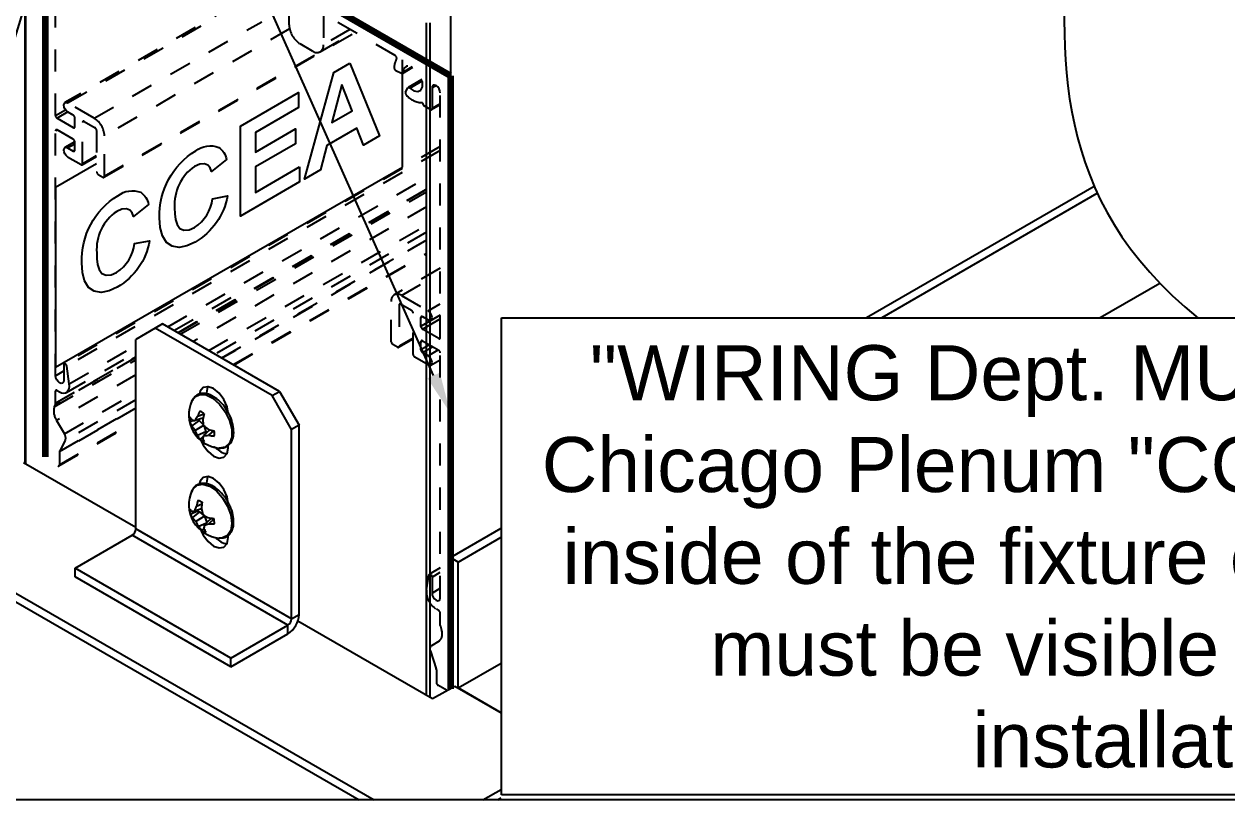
# Model space of a CAD drawing. Extents: x 0 to 13, y -7.3 to 0.
# Drawn here: x 2.96 to 8.42, y -7.31 to -3.79 of the extents above; entities that cross this region are included whole.
import ezdxf
from ezdxf import colors
from ezdxf.entities.mleader import LeaderData, LeaderLine
from ezdxf.math import Vec2, Vec3

# ---------------------------------------------------------------- set-up
doc = ezdxf.new("R2010")
doc.units = 0
doc.header["$LTSCALE"] = 0.5
doc.header["$MEASUREMENT"] = 0
doc.linetypes.add('HIDDEN2', pattern=[0.1875, 0.125, -0.0625])
for name, color, linetype in [('Brackets', 181, 'CONTINUOUS'), ('End Cap', 92, 'CONTINUOUS'), ('FAB DWG', 221, 'CONTINUOUS'), ('Hardware', 242, 'CONTINUOUS'), ('Housing', 150, 'CONTINUOUS')]:
    doc.layers.add(name, color=color, linetype=linetype)
doc.layers.add('Text-Unprinted', color=131, linetype='CONTINUOUS', plot=False)
doc.styles.add('LSAD_Standard', font='arial.ttf')

msp = doc.modelspace()

# ---------------------------------------------------------------- linework, layer by layer
at = {"layer": 'Brackets', "transparency": 16777216}
for p, q in [((3.5586, -5.1684), (3.4703, -5.2195)), ((3.5924, -5.1489), (3.5586, -5.1684)), ((4.089, -5.4746), (3.5586, -5.1684)), ((4.1228, -5.4551), (3.5924, -5.1489)), ((3.4703, -6.0797), (3.4703, -5.2195)), ((4.089, -5.4746), (4.1228, -5.4551)), ((4.1228, -5.4551), (4.2112, -5.6081)), ((4.1774, -5.6277), (4.089, -5.4746)), ((4.2112, -5.6081), (4.1774, -5.6277)), ((4.2112, -6.4684), (4.2112, -5.6081)), ((4.1774, -6.4879), (4.1774, -5.6277)), ((3.8901, -5.7108), (3.8901, -5.6991)), ((3.4703, -6.0735), (2.9605, -5.7792)), ((2.4301, -6.0854), (4.5519, -7.3102)), ((3.1947, -6.2581), (3.4536, -6.1087)), ((4.1607, -6.5169), (3.4536, -6.1087)), ((4.1774, -6.4879), (3.4703, -6.0797)), ((3.8901, -6.1191), (3.8901, -6.1088)), ((2.4301, -6.1244), (4.4843, -7.3102)), ((3.9018, -6.6663), (3.1947, -6.2581)), ((3.1947, -6.2971), (3.1947, -6.2581)), ((3.9018, -6.7053), (3.1947, -6.2971)), ((4.1774, -6.4879), (4.2112, -6.4684)), ((3.9018, -6.6663), (4.1607, -6.5169)), ((4.1607, -6.5559), (4.1607, -6.5169)), ((4.8169, -6.851), (4.2057, -6.4981)), ((3.9018, -6.7053), (4.1607, -6.5559)), ((3.9018, -6.7053), (3.9018, -6.6663)), ((4.9181, -6.7945), (4.8169, -6.851)), ((5.1291, -6.9164), (4.9181, -6.7945)), ((5.046, -7.3102), (5.1291, -7.2623)), ((5.1136, -7.3102), (5.1291, -7.3013))]:
    msp.add_line(p, q, dxfattribs=at)
at = {"layer": 'Brackets', "transparency": 16777216, "flags": 128}
for points in [[(3.8899, -5.5519), (3.8851, -5.5255), (3.8707, -5.4924), (3.8492, -5.4634), (3.8238, -5.4429), (3.7984, -5.4341), (3.7769, -5.4383), (3.7626, -5.4548), (3.7589, -5.4664)], [(3.797, -5.434), (3.7964, -5.4353), (3.7913, -5.4617)], [(3.7672, -5.6798), (3.7769, -5.6996), (3.7984, -5.7286), (3.8238, -5.7491), (3.8492, -5.7579), (3.8707, -5.7538), (3.8851, -5.7372), (3.8901, -5.7108)], [(3.8901, -5.966), (3.8851, -5.9338), (3.8707, -5.9007), (3.8492, -5.8717), (3.8238, -5.8512), (3.7984, -5.8424), (3.7769, -5.8465), (3.7626, -5.8631), (3.7586, -5.8761)], [(3.797, -5.8422), (3.7964, -5.8436), (3.7913, -5.87)], [(3.7672, -6.0881), (3.7769, -6.1079), (3.7984, -6.1369), (3.8238, -6.1574), (3.8492, -6.1662), (3.8707, -6.162), (3.8851, -6.1455), (3.8901, -6.1191)]]:
    msp.add_lwpolyline(points, dxfattribs=at)
at = {"layer": 'Brackets', "transparency": 16777216}
for centre, radius, start, end in [((3.8934, -5.662), 0.077, 219.0175, 263.2812), ((3.434, -6.0781), 0.0363, 302.6055, 357.3945), ((3.8935, -6.0701), 0.0773, 218.6982, 263.2648), ((4.1015, -6.4634), 0.1098, 302.6055, 357.3945), ((4.1411, -6.4863), 0.0363, 302.6055, 357.3945)]:
    msp.add_arc(centre, radius, start, end, dxfattribs=at)
at = {"layer": 'End Cap', "transparency": 16777216}
for p, q in [((2.9662, -2.7264), (2.9662, -5.7826)), ((2.9692, -2.7304), (2.9692, -5.7842)), ((4.8984, -3.7275), (4.8984, -6.8055)), ((4.7903, -6.8355), (4.7903, -3.7818)), ((4.8043, -3.7818), (4.8043, -6.8436))]:
    msp.add_line(p, q, dxfattribs=at)
at = {"layer": 'FAB DWG', "color": 1, "lineweight": 90, "transparency": 16777216}
for p, q in [((3.0599, -2.9607), (3.0599, -5.7527)), ((4.8984, -4.0222), (3.0599, -2.9607)), ((4.8984, -4.0222), (4.8984, -6.8055))]:
    msp.add_line(p, q, dxfattribs=at)
at = {"layer": 'Hardware', "transparency": 16777216}
for p, q in [((4.6808, -4.4366), (4.6808, -3.9496)), ((3.2928, -4.4214), (3.1062, -4.5291)), ((3.1062, -5.3456), (4.6808, -4.4366)), ((3.1062, -4.5291), (3.1062, -5.3456)), ((3.7255, -5.4976), (3.7265, -5.4955)), ((3.7803, -5.5592), (3.7512, -5.5699)), ((3.7353, -5.5871), (3.7159, -5.5941)), ((3.7582, -5.5871), (3.7253, -5.6113)), ((3.7754, -5.5771), (3.7393, -5.588)), ((3.7784, -5.6105), (3.7393, -5.633)), ((3.7528, -5.5839), (3.7582, -5.5871)), ((3.7582, -5.5871), (3.7777, -5.6076)), ((3.7805, -5.6125), (3.7886, -5.6396)), ((3.7886, -5.6396), (3.7512, -5.656)), ((3.8058, -5.6298), (3.7784, -5.6555)), ((3.7886, -5.6396), (3.7886, -5.6459)), ((3.8238, -5.6345), (3.7999, -5.6543)), ((3.7509, -5.9993), (3.7182, -6.0137)), ((3.7596, -6.0027), (3.7276, -6.0275)), ((3.7684, -5.9885), (3.7365, -5.9985)), ((3.7705, -5.9676), (3.7454, -5.9775)), ((3.7509, -5.9993), (3.7596, -6.0027)), ((3.7596, -6.0027), (3.7822, -6.0219)), ((3.7822, -6.0219), (3.7427, -6.0465)), ((3.7888, -6.0544), (3.7572, -6.0694)), ((3.8113, -6.0333), (3.7812, -6.0616)), ((3.7822, -6.0219), (3.7936, -6.0499)), ((3.8251, -6.0358), (3.8012, -6.0564)), ((3.8113, -6.0333), (3.8221, -6.0319)), ((3.7796, -6.0782), (3.7702, -6.0872))]:
    msp.add_line(p, q, dxfattribs=at)
for points in [[(4.442, -3.9655), (4.5758, -4.2952), (4.5037, -4.3369), (4.4739, -4.2599), (4.3382, -4.3382), (4.3084, -4.4496), (4.2359, -4.4915), (4.3691, -4.0075)], [(4.4059, -4.0612), (4.3595, -4.2345), (4.4523, -4.1809)], [(4.2132, -4.4365), (4.2132, -4.5046), (3.9458, -4.659), (3.9458, -4.2507), (4.2087, -4.0989), (4.2087, -4.167), (4.0138, -4.2795), (4.0138, -4.3685), (4.1951, -4.2638), (4.1951, -4.3319), (4.0138, -4.4365), (4.0138, -4.5517)]]:
    msp.add_lwpolyline(points, close=True, dxfattribs=at)
at = {"layer": 'Hardware', "transparency": 16777216, "flags": 128}
for points in [[(3.6466, -4.6225), (3.6476, -4.6498), (3.6509, -4.6756), (3.6579, -4.6983), (3.67, -4.7154), (3.6889, -4.7238), (3.712, -4.7222), (3.7371, -4.7114, 0.218563), (3.8189, -4.5804), (3.8869, -4.5674, -0.21946), (3.7399, -4.7778), (3.7025, -4.7951), (3.6669, -4.8019), (3.6355, -4.7962), (3.61, -4.779), (3.5915, -4.7496), (3.5816, -4.7114), (3.5786, -4.6677, -0.269109), (3.7423, -4.3629, -0.264186), (3.8466, -4.3474, -0.208222), (3.8823, -4.4025), (3.8143, -4.4574), (3.8078, -4.4399), (3.7967, -4.4277), (3.7817, -4.4219), (3.7605, -4.4236), (3.7376, -4.4337, 0.265668)], [(3.2931, -4.8266), (3.294, -4.854), (3.2974, -4.8797), (3.3043, -4.9024), (3.3165, -4.9195), (3.3354, -4.9279), (3.3585, -4.9263), (3.3836, -4.9155, 0.218563), (3.4653, -4.7845), (3.5333, -4.7715, -0.21946), (3.3864, -4.9819), (3.349, -4.9992), (3.3134, -5.006), (3.2819, -5.0003), (3.2565, -4.9831), (3.238, -4.9537), (3.228, -4.9155), (3.2251, -4.8718, -0.269109), (3.3888, -4.567, -0.264186), (3.493, -4.5515, -0.208222), (3.5288, -4.6066), (3.4608, -4.6615), (3.4542, -4.644), (3.4431, -4.6318), (3.4281, -4.626), (3.4069, -4.6277), (3.384, -4.6378, 0.265668)]]:
    msp.add_lwpolyline(points, format="xyb", close=True, dxfattribs=at)
for points in [[(3.7265, -5.4955), (3.7378, -5.4807), (3.7607, -5.4696), (3.7892, -5.4716), (3.8202, -5.4865), (3.8504, -5.5128), (3.8764, -5.5475), (3.8955, -5.5869), (3.9057, -5.6267), (3.9057, -5.6627), (3.8955, -5.6908), (3.8764, -5.7082), (3.8504, -5.7128), (3.8496, -5.7127)], [(3.7255, -5.9059), (3.7295, -5.8987), (3.7488, -5.8816), (3.7749, -5.8772), (3.8051, -5.8861), (3.8362, -5.9072), (3.8646, -5.9382), (3.8874, -5.9759), (3.902, -6.016), (3.9069, -6.0544), (3.9016, -6.0867), (3.8866, -6.1096), (3.8636, -6.1205), (3.8496, -6.121)]]:
    msp.add_lwpolyline(points, dxfattribs=at)
at = {"layer": 'Hardware', "transparency": 16777216}
for centre, radius, start, end in [((3.862, -5.5622), 0.151, 154.7008, 265.2938), ((3.9341, -5.6298), 0.1925, 153.8836, 161.8938), ((3.7343, -5.6146), 0.0746, 51.1806, 68.8248), ((4.064, -5.6459), 0.2967, 162.4504, 167.78), ((3.7896, -5.5827), 0.0746, 171.1794, 188.8206), ((3.7731, -5.5417), 0.0644, 207.294, 222.063), ((3.7851, -5.5672), 0.0742, 201.2615, 216.3895), ((3.753, -5.4926), 0.0964, 253.2757, 261.8218), ((3.849, -5.5469), 0.1394, 207.4879, 218.1386), ((3.8839, -5.6699), 0.1662, 143.0124, 150.4521), ((3.9968, -5.5619), 0.2238, 185.4463, 192.5419), ((3.9297, -5.4456), 0.2238, 227.4587, 234.5541), ((3.8688, -5.5811), 0.1395, 201.8619, 212.512), ((3.8192, -5.6263), 0.0743, 203.6114, 218.7372), ((3.8081, -5.6146), 0.0746, 231.1806, 248.8248), ((3.8678, -5.6914), 0.0964, 158.1864, 166.735), ((3.8353, -5.6494), 0.0645, 197.9392, 212.7056), ((3.7796, -5.4894), 0.1662, 269.5543, 276.9926), ((3.8905, -5.3454), 0.2967, 252.2217, 257.5505), ((3.8395, -5.466), 0.1925, 258.1085, 266.1181), ((3.7528, -5.6466), 0.0746, 351.1794, 8.8206), ((3.862, -5.9705), 0.151, 154.7008, 265.2938), ((3.7519, -5.9655), 0.0439, 212.8046, 230.4782), ((3.8077, -5.9898), 0.0927, 179.7067, 194.9638), ((3.719, -5.8443), 0.1551, 271.8309, 276.47), ((3.8811, -6.0476), 0.1527, 152.679, 161.2227), ((3.9264, -6.0125), 0.1843, 160.4746, 169.0462), ((3.8317, -5.9812), 0.0828, 189.1063, 192.6176), ((3.7416, -6.0078), 0.0579, 58.1508, 79.0536), ((4.0326, -6.0126), 0.2659, 168.2746, 174.3279), ((3.9839, -5.9449), 0.2198, 190.869, 198.1928), ((3.7674, -5.9902), 0.0545, 205.5267, 223.1686), ((3.8312, -5.9607), 0.1232, 212.8092, 224.1035), ((3.8783, -5.9763), 0.1527, 207.3799, 217.559), ((3.9092, -5.8316), 0.2261, 233.5871, 240.4153), ((3.7383, -5.8568), 0.2092, 281.8252, 287.4947), ((3.861, -5.6859), 0.3482, 259.5053, 263.9369), ((3.8154, -5.8493), 0.2075, 266.0792, 273.3077), ((3.7347, -6.056), 0.0927, 359.7067, 14.9638), ((3.8396, -6.0231), 0.0945, 209.3252, 222.7108), ((3.8008, -6.038), 0.0579, 238.1508, 259.0536), ((3.8771, -6.0781), 0.0973, 170.2394, 180.0597), ((3.8598, -6.0417), 0.0879, 204.5598, 217.2306)]:
    msp.add_arc(centre, radius, start, end, dxfattribs=at)
for points, knots in [([(3.8909, -5.5544), (3.885, -5.5442), (3.8724, -5.522), (3.8461, -5.4942), (3.8162, -5.4732), (3.7864, -5.4633), (3.759, -5.4653), (3.7379, -5.4766), (3.7305, -5.4905), (3.7274, -5.4962)], [0, 0, 0, 0, 0.133442, 0.2897, 0.446959, 0.605887, 0.746959, 0.897219, 1, 1, 1, 1]), ([(3.8229, -5.7051), (3.8242, -5.7059), (3.8356, -5.7126), (3.8562, -5.7144), (3.8824, -5.7088), (3.9019, -5.6915), (3.9132, -5.6658), (3.9161, -5.6336), (3.9095, -5.5971), (3.9003, -5.5692), (3.8919, -5.556), (3.8909, -5.5544)], [0, 0, 0, 0, 0.018689, 0.164198, 0.291188, 0.425503, 0.557667, 0.695063, 0.837106, 0.979533, 1, 1, 1, 1]), ([(3.7771, -5.6595), (3.7763, -5.6602), (3.771, -5.6646), (3.7657, -5.6691), (3.7613, -5.6728)], [0, 0, 0, 0, 0.160972, 1, 1, 1, 1]), ([(3.893, -5.9679), (3.8901, -5.9616), (3.8814, -5.943), (3.8597, -5.916), (3.8311, -5.8904), (3.8004, -5.8748), (3.7712, -5.871), (3.7462, -5.8795), (3.7298, -5.8943), (3.7255, -5.9081), (3.724, -5.9128)], [0, 0, 0, 0, 0.073936, 0.219687, 0.366064, 0.51376, 0.662667, 0.792242, 0.928825, 1, 1, 1, 1]), ([(3.85, -6.12), (3.8562, -6.1204), (3.8719, -6.1214), (3.893, -6.1096), (3.9088, -6.0876), (3.9158, -6.0583), (3.9138, -6.0236), (3.9059, -5.9919), (3.8962, -5.9738), (3.893, -5.9679)], [0, 0, 0, 0, 0.10737, 0.270279, 0.426467, 0.584407, 0.749695, 0.917499, 1, 1, 1, 1])]:
    msp.add_open_spline(points, degree=3, knots=knots, dxfattribs=at)
at = {"layer": 'Housing', "linetype": 'HIDDEN2', "transparency": 16777216}
for p, q in [((3.1059, -4.2029), (3.1059, -3.0911)), ((3.9137, -3.7025), (3.1486, -4.1441)), ((3.1611, -4.1454), (3.9208, -3.7068)), ((4.1665, -3.7915), (4.1665, -3.6609)), ((4.3221, -3.7507), (4.3221, -3.8813)), ((4.6478, -3.9305), (4.3292, -3.7466)), ((3.2822, -4.2153), (4.0419, -3.7767)), ((4.1687, -3.8096), (3.3282, -4.2949)), ((4.4423, -3.8119), (4.3221, -3.8813)), ((3.3261, -4.4832), (4.4656, -3.8254)), ((4.3076, -3.9134), (4.4628, -3.8237)), ((3.3282, -4.4786), (4.3053, -3.9145)), ((4.2726, -3.9099), (4.216, -3.8772)), ((4.6802, -4.0115), (4.728, -3.9839)), ((4.7253, -3.9824), (4.6823, -4.0073)), ((4.6758, -4.0113), (4.651, -3.9995)), ((4.6951, -4.0975), (4.7056, -4.0775)), ((4.7693, -4.04), (4.707, -4.076)), ((4.7141, -4.0781), (4.7707, -4.0454)), ((4.8336, -4.0669), (4.8149, -4.0777)), ((4.8149, -4.0777), (4.8149, -4.1716)), ((3.2822, -4.2153), (3.1611, -4.1454)), ((4.7724, -4.1471), (4.7724, -4.144)), ((4.8524, -5.2112), (4.8524, -4.0994)), ((3.1059, -4.2029), (3.1511, -4.1768)), ((3.1621, -4.1868), (3.1129, -4.2152)), ((3.1867, -4.201), (3.1611, -4.1862)), ((4.8078, -4.1757), (4.7795, -4.1594)), ((4.8128, -4.1762), (4.8524, -4.1533)), ((4.8524, -4.1499), (4.8149, -4.1716)), ((3.1129, -4.2152), (3.1867, -4.2578)), ((3.1867, -4.2578), (3.1938, -4.2537)), ((3.1938, -4.2537), (3.1938, -4.2132)), ((3.2362, -4.2296), (3.2292, -4.2337)), ((3.2292, -4.4215), (3.2292, -4.2337)), ((3.2362, -4.2296), (3.2857, -4.2581)), ((3.1129, -4.2682), (3.1059, -4.2723)), ((3.1059, -5.3841), (3.1059, -4.2723)), ((3.1867, -4.3108), (3.1129, -4.2682)), ((3.2928, -4.2704), (3.2928, -4.4582)), ((3.3282, -4.4786), (3.3282, -4.2949)), ((4.8524, -4.3436), (3.1455, -5.329)), ((3.1938, -4.3222), (3.1486, -4.3483)), ((4.8524, -4.3618), (3.1575, -5.3403)), ((3.1611, -4.3495), (3.1938, -4.3306)), ((3.1611, -4.3495), (3.1867, -4.3643)), ((3.1867, -4.3643), (3.1938, -4.3602)), ((3.1938, -4.3602), (3.1938, -4.3231)), ((3.1611, -4.3903), (3.2221, -4.4255)), ((3.2271, -4.426), (3.2928, -4.3881)), ((3.2292, -4.4215), (3.2928, -4.3847)), ((3.2999, -4.4704), (3.3211, -4.4827)), ((3.6159, -5.1625), (4.7903, -4.4845)), ((3.6614, -5.1887), (4.7903, -4.537)), ((4.7903, -4.5393), (3.6634, -5.1899)), ((3.6723, -5.195), (4.7903, -4.5496)), ((4.7903, -4.6177), (3.7312, -5.229)), ((3.8018, -5.2698), (4.7903, -4.6992)), ((4.7903, -4.7317), (3.83, -5.2861)), ((3.8602, -5.3035), (4.7903, -4.7665)), ((4.7903, -4.7692), (3.8625, -5.3048)), ((3.9128, -5.3338), (4.7903, -4.8273)), ((3.9157, -5.3355), (4.7903, -4.8306)), ((4.8524, -4.8962), (4.6436, -5.0167)), ((4.6761, -5.02), (4.8524, -4.9182)), ((3.6437, -5.1785), (3.9175, -5.0204)), ((4.6761, -5.02), (4.7972, -5.0899)), ((4.6301, -5.2302), (4.6301, -5.0465)), ((4.6655, -5.0628), (4.6726, -5.0587)), ((4.6655, -5.0628), (4.6655, -5.2506)), ((4.722, -5.0873), (4.6725, -5.0587)), ((4.7972, -5.0899), (4.8524, -5.058)), ((4.7291, -5.2874), (4.7291, -5.0996)), ((4.8524, -5.1096), (4.7645, -5.1604)), ((4.7645, -5.12), (4.7715, -5.1159)), ((4.7645, -5.1604), (4.7645, -5.12)), ((4.7715, -5.1159), (4.7972, -5.1307)), ((4.7715, -5.1727), (4.8524, -5.126)), ((4.8097, -5.1319), (4.8524, -5.1072)), ((4.8453, -5.2153), (4.7715, -5.1727)), ((4.6634, -5.2552), (4.7291, -5.2173)), ((4.7291, -5.2139), (4.6655, -5.2506)), ((4.7645, -5.2298), (4.7715, -5.2257)), ((4.7645, -5.2669), (4.7645, -5.2298)), ((4.7715, -5.2257), (4.8453, -5.2683)), ((4.8524, -5.2112), (4.8453, -5.2153)), ((3.156, -5.46), (3.4703, -5.2786)), ((3.1687, -5.4206), (3.4703, -5.2466)), ((4.6584, -5.2547), (4.6372, -5.2425)), ((4.8037, -5.2443), (4.7645, -5.2669)), ((4.7715, -5.2792), (4.8178, -5.2525)), ((4.7972, -5.294), (4.7715, -5.2792)), ((4.7972, -5.294), (4.8435, -5.2673)), ((4.8524, -6.3924), (4.8524, -5.2806)), ((3.1003, -5.5252), (3.4703, -5.3117)), ((3.4703, -5.3013), (3.1054, -5.5119)), ((3.1059, -5.5094), (3.4703, -5.299)), ((3.1434, -5.3336), (3.1434, -5.4058)), ((3.1687, -5.4206), (3.1575, -5.3403)), ((4.7972, -5.3348), (4.7362, -5.2996)), ((4.8097, -5.3361), (4.8524, -5.3114)), ((3.1059, -5.3841), (3.1434, -5.3624)), ((3.4703, -5.3797), (3.111, -5.5871)), ((3.1129, -5.4507), (3.1059, -5.4548)), ((3.1059, -5.5094), (3.1059, -5.4548)), ((3.1129, -5.4507), (3.1235, -5.4568)), ((3.1054, -5.5119), (3.1003, -5.5252)), ((3.1463, -5.6482), (3.4703, -5.4612)), ((3.4703, -5.4937), (3.1505, -5.6783)), ((3.4703, -5.5312), (3.1235, -5.7314)), ((3.1242, -5.7283), (3.4703, -5.5286)), ((3.111, -5.5871), (3.1463, -5.6482)), ((3.1215, -5.794), (3.4703, -5.5927)), ((3.1235, -5.7894), (3.4703, -5.5893)), ((3.1235, -5.7314), (3.1235, -5.7894)), ((3.1505, -5.6783), (3.1242, -5.7283)), ((4.8524, -6.2571), (4.8028, -6.2857)), ((4.8149, -6.2985), (4.8524, -6.2768)), ((4.7895, -6.3563), (4.8008, -6.2889)), ((4.8149, -6.2985), (4.8149, -6.3707)), ((4.8149, -6.3707), (4.8524, -6.349)), ((4.8453, -6.4508), (4.8348, -6.4447)), ((4.8524, -6.5177), (4.8524, -6.463)), ((4.8528, -6.5207), (4.858, -6.5399)), ((4.8473, -6.5894), (4.812, -6.6098)), ((4.8077, -6.635), (4.8341, -6.7154)), ((4.8347, -6.7192), (4.8347, -6.7773)), ((4.8837, -6.8137), (4.8418, -6.7895))]:
    msp.add_line(p, q, dxfattribs=at)
at = {"layer": 'Housing', "transparency": 16777216}
for p, q in [((6.7867, -5.1197), (7.8199, -4.5232)), ((6.8574, -5.1197), (7.8344, -4.5557)), ((7.8475, -5.1197), (8.1177, -4.9637)), ((4.8984, -6.2098), (5.1291, -6.0766)), ((4.9337, -6.2302), (5.1291, -6.1174)), ((4.9337, -6.2302), (4.8984, -6.2098)), ((4.9337, -6.8018), (4.9337, -6.2302)), ((4.9337, -6.8018), (5.1291, -6.689)), ((5.1291, -6.9146), (4.9337, -6.8018))]:
    msp.add_line(p, q, dxfattribs=at)
at = {"layer": 'Housing', "linetype": 'HIDDEN2', "transparency": 16777216, "flags": 128}
for points in [[(4.7141, -4.0781), (4.7326, -4.0907), (4.7502, -4.0942), (4.764, -4.0878), (4.7717, -4.0726), (4.7719, -4.0513), (4.7646, -4.0273), (4.751, -4.0048), (4.7335, -3.9875), (4.7149, -3.9784), (4.6985, -3.979), (4.687, -3.9892), (4.6823, -4.0073)], [(4.7056, -4.0775), (4.7062, -4.0766), (4.707, -4.076), (4.708, -4.0756), (4.7091, -4.0755), (4.7103, -4.0757), (4.7116, -4.0763), (4.7128, -4.077), (4.7141, -4.0781)], [(4.8524, -4.0994), (4.851, -4.0903), (4.8469, -4.0809), (4.8408, -4.0727), (4.8336, -4.0669), (4.8264, -4.0644), (4.8204, -4.0656), (4.8163, -4.0702), (4.8149, -4.0777)], [(3.1611, -4.1862), (3.1543, -4.1807), (3.1486, -4.173), (3.1448, -4.1642), (3.1434, -4.1556), (3.1448, -4.1485), (3.1486, -4.1441), (3.1543, -4.143), (3.1611, -4.1454)], [(3.1611, -4.3903), (3.1543, -4.3849), (3.1486, -4.3771), (3.1448, -4.3683), (3.1434, -4.3597), (3.1448, -4.3527), (3.1486, -4.3483), (3.1543, -4.3472), (3.1611, -4.3495)], [(4.7972, -5.1307), (4.8039, -5.133), (4.8097, -5.1319), (4.8135, -5.1275), (4.8149, -5.1205), (4.8135, -5.1119), (4.8097, -5.1031), (4.8039, -5.0953), (4.7972, -5.0899)], [(4.7972, -5.3348), (4.8039, -5.3372), (4.8097, -5.3361), (4.8135, -5.3316), (4.8149, -5.3246), (4.8135, -5.316), (4.8097, -5.3072), (4.8039, -5.2995), (4.7972, -5.294)], [(3.1575, -5.3403), (3.1565, -5.3369), (3.1548, -5.3337), (3.1525, -5.331), (3.1499, -5.3292), (3.1474, -5.3285), (3.1453, -5.3291), (3.1439, -5.3309), (3.1434, -5.3336)], [(3.1434, -5.4058), (3.142, -5.4133), (3.1379, -5.4179), (3.1318, -5.4191), (3.1246, -5.4166), (3.1175, -5.4108), (3.1114, -5.4026), (3.1073, -5.3932), (3.1059, -5.3841)], [(3.1235, -5.4568), (3.1334, -5.4613), (3.1429, -5.463), (3.1515, -5.462), (3.1587, -5.4582), (3.1642, -5.4518), (3.1679, -5.4431), (3.1694, -5.4325), (3.1687, -5.4206)], [(4.8008, -6.2889), (4.8017, -6.2867), (4.8035, -6.2854), (4.8058, -6.2854), (4.8084, -6.2866), (4.8109, -6.2889), (4.813, -6.2919), (4.8144, -6.2952), (4.8149, -6.2985)], [(4.8149, -6.3707), (4.8163, -6.3798), (4.8204, -6.3892), (4.8264, -6.3974), (4.8336, -6.4032), (4.8408, -6.4057), (4.8469, -6.4045), (4.851, -6.3998), (4.8524, -6.3924)]]:
    msp.add_lwpolyline(points, dxfattribs=at)
at = {"layer": 'Housing', "linetype": 'HIDDEN2', "transparency": 16777216}
for centre, radius, start, end in [((4.274, -3.7866), 0.1076, 182.6055, 237.3945), ((4.2919, -3.8862), 0.0306, 230.7967, 9.214), ((4.6413, -3.9421), 0.0133, 341.9852, 60.9859), ((4.717, -3.9844), 0.0737, 148.8325, 181.9333), ((4.6585, -3.9863), 0.0151, 182.1454, 240.5902), ((4.6781, -4.0077), 0.00422, 237.714, 6.1642), ((4.7077, -4.101), 0.0131, 164.2517, 229.0173), ((4.7702, -4.051), 0.093, 220.1349, 271.3741), ((4.7878, -4.1464), 0.0154, 182.6055, 237.3945), ((3.1212, -4.2022), 0.0154, 182.6055, 237.3945), ((3.1785, -4.2139), 0.0154, 2.6055, 57.3945), ((4.8105, -4.1723), 0.00437, 230.7967, 9.214), ((3.1895, -4.2544), 0.00437, 230.7967, 9.214), ((3.2335, -4.233), 0.00437, 50.7967, 189.214), ((3.2284, -4.2994), 0.0999, 2.6055, 57.3945), ((3.2775, -4.2711), 0.0154, 2.6055, 57.3945), ((3.1102, -4.2716), 0.00437, 50.7967, 189.214), ((3.1785, -4.3238), 0.0154, 2.6055, 57.3945), ((3.1895, -4.3609), 0.00437, 230.7967, 9.214), ((3.2249, -4.4222), 0.00437, 230.7967, 9.214), ((3.3082, -4.4575), 0.0154, 182.6055, 237.3945), ((3.3239, -4.4793), 0.00437, 230.7967, 9.214), ((4.6581, -5.0419), 0.0284, 50.7967, 189.214), ((4.6698, -5.0621), 0.00437, 50.7967, 189.214), ((4.7138, -5.1003), 0.0154, 2.6055, 57.3945), ((4.7688, -5.1193), 0.00437, 50.7967, 189.214), ((4.7798, -5.1597), 0.0154, 182.6055, 237.3945), ((4.6455, -5.2295), 0.0154, 182.6055, 237.3945), ((4.7688, -5.2291), 0.00437, 50.7967, 189.214), ((4.8481, -5.2119), 0.00437, 230.7967, 9.214), ((4.6612, -5.2513), 0.00437, 230.7967, 9.214), ((4.7445, -5.2867), 0.0154, 182.6055, 237.3945), ((4.7798, -5.2662), 0.0154, 182.6055, 237.3945), ((4.8371, -5.2813), 0.0154, 2.6055, 57.3945), ((3.1102, -5.4541), 0.00437, 50.7967, 189.214), ((3.0988, -5.5095), 0.00711, 340.0302, 0.9571), ((3.1754, -5.5441), 0.0774, 165.8864, 213.7246), ((3.1186, -5.6675), 0.0338, 341.2244, 34.7514), ((3.1301, -5.7312), 0.0066, 154.0641, 181.5682), ((3.1192, -5.7901), 0.00437, 230.7967, 9.214), ((4.8858, -6.3628), 0.0965, 176.1145, 238.1019), ((4.8371, -6.4637), 0.0154, 2.6055, 57.3945), ((4.8187, -6.5573), 0.043, 311.7023, 23.9301), ((4.8643, -6.5175), 0.0119, 180.5722, 195.4036), ((4.8265, -6.6252), 0.0211, 133.2543, 207.733), ((4.8223, -6.7194), 0.0125, 0.8303, 18.7806), ((4.8501, -6.7766), 0.0154, 182.6055, 237.3945)]:
    msp.add_arc(centre, radius, start, end, dxfattribs=at)
at = {"layer": 'Housing', "color": 1, "transparency": 16777216}
msp.add_open_spline([(6.1183, -0.8485), (7.8092, -1.6865), (7.7146, -3.1336), (7.6199, -4.5806), (8.2924, -5.1227)], degree=3, knots=[0, 0, 0, 0, 1, 1.807725, 1.807725, 1.807725, 1.807725], dxfattribs=at)
at = {"layer": 'Text-Unprinted', "ltscale": 0.5, "transparency": 16777216}
msp.add_lwpolyline([(0, 0), (13.0323, 0), (13.0323, -7.3102), (0, -7.3102)], close=True, dxfattribs=at)

# ---------------------------------------------------------------- texts
at = {"layer": 'FAB DWG', "transparency": 16777216, "insert": (8.1544, -5.2456), "char_height": 0.25, "width": 5.798391, "attachment_point": 2, "style": 'LSAD_Standard', "bg_fill": 16, "box_fill_scale": 1.5, "bg_fill_color": 256, "bg_fill_transparency": 0}
msp.add_mtext('"WIRING Dept. MUST APPLY the Chicago Plenum "CCEA" label to the inside of the fixture extrusion. Label must be visible after fixture installation"', dxfattribs=at)

# ---------------------------------------------------------------- leaders
at = {"layer": 'FAB DWG', "ltscale": 0.5, "transparency": 16777216}
ml = msp.add_multileader_mtext('Standard', dxfattribs=at)
ml.set_content('\\A1;{\\fArial|b1|i0|c0|p34;\\LWIRING NOTE:\\P}SEAL END PLATES WITH PLENUM RATED ALUMINUM TAPE', color=256, style='LSAD_Standard')
ml.set_leader_properties()
ml.build(insert=Vec2(0, 0))
ml.multileader.update_dxf_attribs({"text_left_attachment_type": 2, "dogleg_length": 0.36, "arrow_head_size": 0.1875})
ctx = ml.context
ctx.base_point, ctx.char_height, ctx.arrow_head_size, ctx.landing_gap_size, ctx.plane_origin = Vec3(0.1648, -4.8001), 0.1875, 0.1875, 0.09, Vec3(5.7281, 13.2582)
ctx.left_attachment, ctx.text_align_type = 2, 2
notes = []
notes.append((ctx, [(1, (1, 1, 0), (2.8219, -4.1719), (-1, 0), 0.1297, [(2, [(4.8984, -5.5543), (3.9791, -3.4897), (3.0599, -3.3949)], 0, [])])]))
ctx.mtext.insert, ctx.mtext.width, ctx.mtext.defined_height, ctx.mtext.alignment, ctx.mtext.flow_direction = Vec3(2.6022, -4.0782), 2.351815, 1.4978, 3, 5
for ctx, leaders in notes:
    for number, flags, end, landing, length, lines in leaders:
        leader = LeaderData()
        leader.index, (leader.has_last_leader_line, leader.has_dogleg_vector, leader.attachment_direction) = number, flags
        leader.last_leader_point, leader.dogleg_vector, leader.dogleg_length = Vec3(end), Vec3(landing), length
        for number, points, colour, breaks in lines:
            line = LeaderLine()
            line.index, line.vertices, line.color, line.breaks = number, Vec3.list(points), colors.encode_raw_color(colour), breaks
            leader.lines.append(line)
        ctx.leaders.append(leader)

doc.saveas('drawing.dxf')
